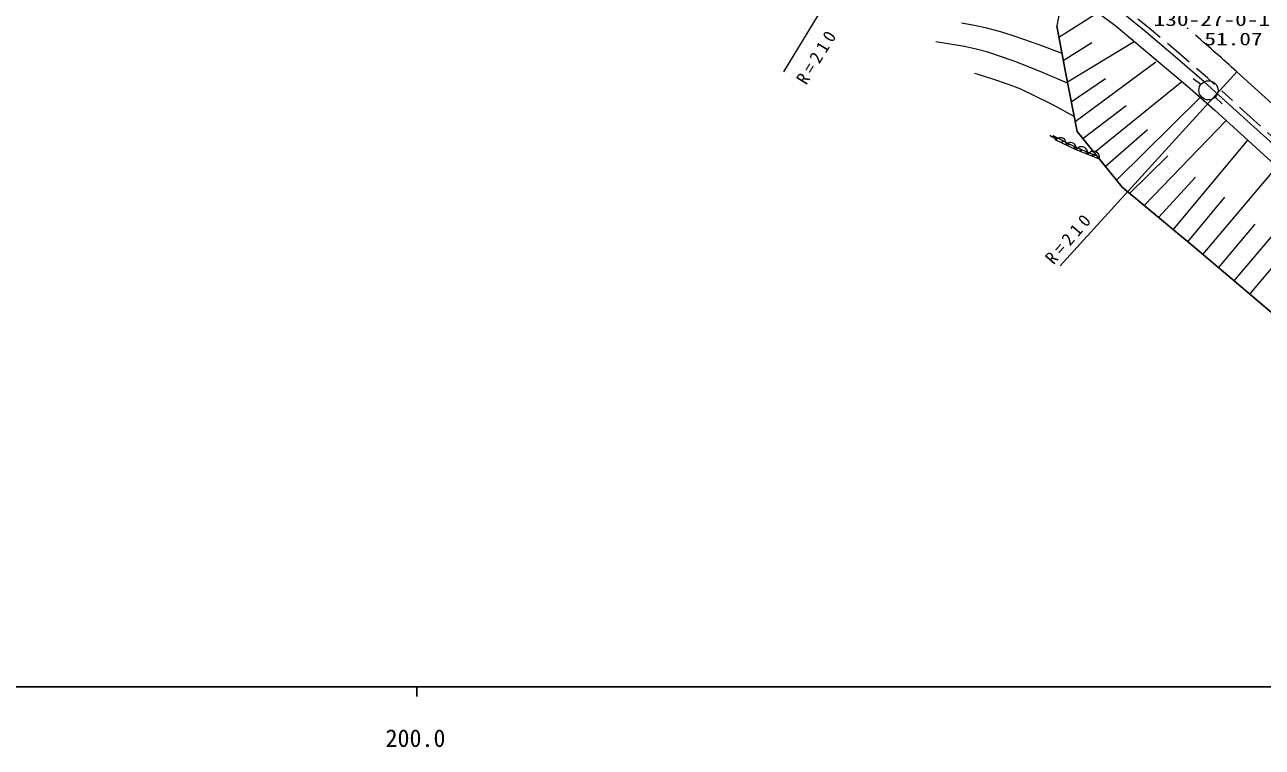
# Model space of a CAD drawing. Units: millimetres, scale not verified. Extents: x 40000 to 680000, y 20000 to 380000.
# Drawn here: x 227162 to 356002, y 198715 to 273903 of the extents above; entities that cross this region are included whole.
import ezdxf
from ezdxf.enums import TextEntityAlignment as Align

# ---------------------------------------------------------------- set-up
doc = ezdxf.new("R2010")
doc.units = ezdxf.units.MM
doc.header["$LTSCALE"] = 1000
doc.linetypes.add('USER1', pattern=[9.899999, 7.790164, -0.97377, 0.162295, -0.97377])
doc.linetypes.add('USER3', pattern=[2.5, 1.5, -1])
for name, color, linetype, lineweight in [('M-TTL-BAND', 7, 'Continuous', 25), ('S-BGD', 1, 'Continuous', 13), ('S-BGD-HTXT', 6, 'Continuous', 13), ('S-BMK', 2, 'Continuous', 13), ('S-BMK-SRVR', 3, 'Continuous', 13)]:
    doc.layers.add(name, color=color, linetype=linetype, lineweight=lineweight)
doc.styles.add('ＭＳ ゴシック', font='')
doc.styles.get('ＭＳ ゴシック').set_extended_font_data('MS Gothic')

msp = doc.modelspace()

# ---------------------------------------------------------------- linework, layer by layer
at = {"layer": 'M-TTL-BAND'}
for p, q in [((40000, 205000), (579000, 205000)), ((268000, 205000), (268000, 204000))]:
    msp.add_line(p, q, dxfattribs=at)
at = {"layer": 'S-BGD'}
for p, q in [((335369, 277789), (334611, 273801)), ((335369, 277789), (340797, 273752)), ((334837, 272597), (338895, 275166)), ((343906, 273142), (340788, 275652)), ((326033, 273840), (324706, 274081)), ((327341, 273542), (326033, 273840)), ((328878, 273123), (327341, 273542)), ((334611, 273801), (335514, 268985)), ((335514, 268985), (334611, 273801)), ((340797, 273752), (348220, 267504)), ((346942, 270578), (343906, 273142)), ((323506, 271895), (322002, 272111)), ((324990, 271640), (323506, 271895)), ((330387, 272649), (328878, 273123)), ((332781, 271803), (330387, 272649)), ((335288, 270189), (338250, 272053)), ((335716, 267955), (342672, 272174)), ((326217, 271366), (324990, 271640)), ((327432, 271034), (326217, 271366)), ((328956, 270544), (327432, 271034)), ((335155, 270900), (332781, 271803)), ((349954, 267976), (346942, 270578)), ((330453, 269999), (328956, 270544)), ((333116, 268932), (330453, 269999)), ((336525, 263834), (344911, 270036)), ((326187, 268785), (326043, 268827)), ((326321, 268746), (326187, 268785)), ((327965, 268248), (326321, 268746)), ((329589, 267695), (327965, 268248)), ((335743, 267815), (333116, 268932)), ((335514, 268985), (336727, 262803)), ((336727, 262803), (335514, 268985)), ((336120, 265894), (339695, 268300)), ((338488, 260623), (347626, 268003)), ((349599, 267675), (348795, 268270)), ((330857, 267185), (329589, 267695)), ((332093, 266623), (330857, 267185)), ((348220, 267504), (351070, 265014)), ((354389, 263946), (349954, 267976)), ((334271, 265524), (332093, 266623)), ((336419, 264372), (334271, 265524)), ((337314, 262076), (341829, 265501)), ((340837, 257715), (349547, 266344)), ((351108, 266371), (351812, 265661)), ((351070, 265014), (357293, 259359)), ((339662, 259169), (344044, 263011)), ((343697, 255098), (352254, 263938)), ((379551, 241168), (354389, 263946)), ((333873, 262399), (334117, 262256)), ((334117, 262256), (334360, 262112)), ((334183, 262368), (334507, 261900)), ((334183, 262368), (336870, 261034)), ((334607, 262001), (334507, 261900)), ((336613, 260889), (334507, 261900)), ((334717, 262075), (334607, 262001)), ((334875, 262141), (334717, 262075)), ((335021, 262149), (334875, 262141)), ((335164, 262129), (335021, 262149)), ((335327, 262050), (335164, 262129)), ((335432, 261951), (335327, 262050)), ((335517, 261833), (335432, 261951)), ((335564, 261667), (335517, 261833)), ((335578, 261534), (335564, 261667)), ((335770, 261569), (335660, 261495)), ((335928, 261635), (335770, 261569)), ((336074, 261643), (335928, 261635)), ((336217, 261623), (336074, 261643)), ((336380, 261545), (336217, 261623)), ((336485, 261446), (336380, 261545)), ((336727, 262803), (341424, 256989)), ((341424, 256989), (336727, 262803)), ((346728, 252578), (354487, 261909)), ((335560, 261394), (335578, 261534)), ((335660, 261495), (335560, 261394)), ((336570, 261327), (336485, 261446)), ((336617, 261162), (336570, 261327)), ((336613, 260889), (336631, 261029)), ((336718, 261010), (336613, 260889)), ((339063, 259912), (336613, 260889)), ((336631, 261029), (336617, 261162)), ((336836, 261101), (336718, 261010)), ((337009, 261188), (336836, 261101)), ((338818, 260214), (336870, 261034)), ((337173, 261208), (337009, 261188)), ((337335, 261197), (337173, 261208)), ((337525, 261121), (337335, 261197)), ((337651, 261018), (337525, 261121)), ((337756, 260891), (337651, 261018)), ((337822, 260708), (337756, 260891)), ((337848, 260559), (337822, 260708)), ((337838, 260400), (337848, 260559)), ((337943, 260522), (337838, 260400)), ((338061, 260613), (337943, 260522)), ((338234, 260700), (338061, 260613)), ((338398, 260720), (338234, 260700)), ((338560, 260708), (338398, 260720)), ((338750, 260633), (338560, 260708)), ((338876, 260529), (338750, 260633)), ((338981, 260402), (338876, 260529)), ((339047, 260220), (338981, 260402)), ((339073, 260071), (339047, 260220)), ((339063, 259912), (339073, 260071)), ((342181, 256359), (346186, 260247)), ((349816, 249999), (357538, 259136)), ((345212, 253838), (349065, 258058)), ((341424, 256989), (349001, 250688)), ((349001, 250688), (341424, 256989)), ((348243, 251318), (352095, 255950)), ((353077, 247243), (360694, 256256)), ((351447, 248621), (355281, 253159)), ((349001, 250688), (358784, 242421)), ((358784, 242421), (349001, 250688)), ((354708, 245865), (358490, 250341))]:
    msp.add_line(p, q, dxfattribs=at)
at = {"layer": 'S-BGD', "linetype": 'USER3'}
for p, q in [((344232, 273547), (341110, 276061)), ((347277, 270975), (344232, 273547)), ((350299, 268366), (347277, 270975)), ((354738, 264331), (350299, 268366)), ((379900, 241554), (354738, 264331))]:
    msp.add_line(p, q, dxfattribs=at)
at = {"layer": 'S-BGD'}
msp.add_circle((350403, 267081), 995, dxfattribs=at)
for centre, radius, start, end in [((212137, 113576), 210000, 49.57742, 49.62213), ((334583, 262141), 99.5, 138.74875, 348.45935), ((335221, 261834), 99.5, 144.12976, 343.07834), ((335858, 261528), 99.5, 149.42743, 337.78067), ((336495, 261222), 99.5, 154.68942, 332.51868), ((337133, 260916), 99.5, 153.1843, 341.17664), ((337770, 260610), 99.5, 132.25958, 2.10135), ((338408, 260304), 99.5, 106.55252, 27.80844), ((339045, 259998), 99.5, 152.75742, 205.56305)]:
    msp.add_arc(centre, radius, start, end, dxfattribs=at)
at = {"layer": 'S-BGD-HTXT'}
for p, q in [((320833, 293256), (306159, 268999)), ((334973, 248798), (353340, 269016))]:
    msp.add_line(p, q, dxfattribs=at)
at = {"layer": 'S-BMK', "linetype": 'USER1'}
msp.add_line((353340, 269016), (376752, 247748), dxfattribs=at)
at = {"layer": 'S-BMK'}
msp.add_arc((212137, 113576), 210000, 47.74786, 49.30905, dxfattribs=at)

# ---------------------------------------------------------------- texts
at = {"layer": 'M-TTL-BAND', "style": 'ＭＳ ゴシック'}
msp.add_text('200.0', height=1833, dxfattribs=at).set_placement((267844, 198195), align=Align.BOTTOM_CENTER)
at = {"layer": 'S-BGD-HTXT', "char_height": 1320, "attachment_point": 7, "style": 'ＭＳ ゴシック'}
for insert, rotation in [((308537, 267553), 58.3), ((334293, 248846), 49)]:
    msp.add_mtext('\\T1.44;R=210', dxfattribs=dict(at, insert=insert, rotation=rotation))
at = {"layer": 'S-BMK-SRVR', "style": 'ＭＳ ゴシック', "width": 1.35}
for s, p in [('130-27-0-1', (344693, 273384)), ('51.07', (349978, 271369))]:
    msp.add_text(s, height=1320, dxfattribs=at).set_placement(p, align=Align.BOTTOM_LEFT)

doc.saveas('drawing.dxf')
